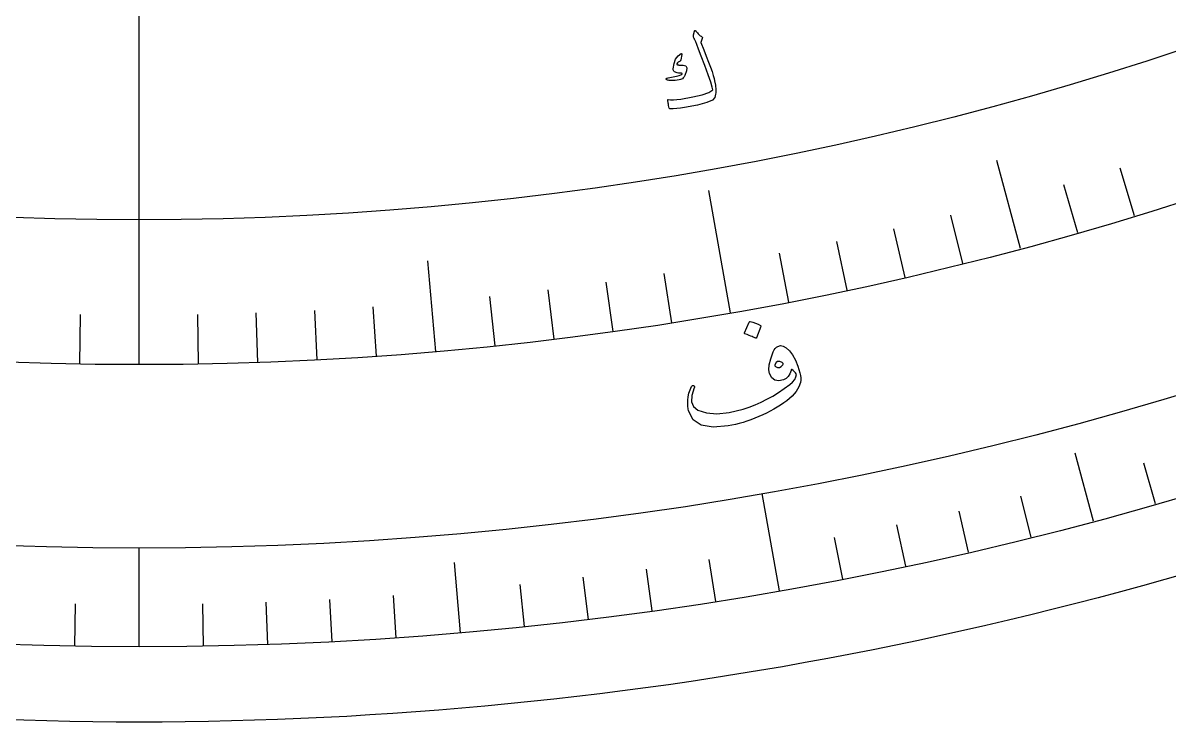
# Model space of a CAD drawing. Header units: millimetres. Extents: x -78 to 78, y -78 to 100.
# Drawn here: x -2.39 to 21.22, y -77.5 to -63.1 of the extents above; entities that cross this region are included whole.
import ezdxf

# ---------------------------------------------------------------- set-up
doc = ezdxf.new("R2010")
doc.units = ezdxf.units.MM
for name, color, linetype in [('CUT_OUTER', 1, 'Continuous'), ('ENGRAVE', 7, 'Continuous'), ('ENGRAVE_FINE', 8, 'Continuous'), ('TEXT', 5, 'Continuous')]:
    doc.layers.add(name, color=color, linetype=linetype)

msp = doc.modelspace()

# ---------------------------------------------------------------- linework, layer by layer
at = {"layer": 'CUT_OUTER'}
msp.add_lwpolyline([(21.5853, -74.4334), (21.1282, -74.5644), (20.6702, -74.6926), (20.2115, -74.8181), (19.7521, -74.9407), (19.2919, -75.0605), (18.831, -75.1774), (18.3693, -75.2916), (17.907, -75.4028), (17.444, -75.5113), (16.9803, -75.6169), (16.516, -75.7197), (16.0511, -75.8196), (15.5856, -75.9167), (15.1195, -76.0109), (14.6528, -76.1022), (14.1856, -76.1907), (13.7178, -76.2763), (13.2495, -76.359), (12.7808, -76.4389), (12.3115, -76.5159), (11.8418, -76.59), (11.3716, -76.6612), (10.901, -76.7295), (10.43, -76.795), (9.9586, -76.8575), (9.4868, -76.9172), (9.0147, -76.9739), (8.5422, -77.0278), (8.0694, -77.0788), (7.5963, -77.1268), (7.1229, -77.172), (6.6493, -77.2142), (6.1754, -77.2536), (5.7013, -77.29), (5.2269, -77.3235), (4.7524, -77.3542), (4.2776, -77.3819), (3.8027, -77.4066), (3.3277, -77.4285), (2.8526, -77.4475), (2.3773, -77.4635), (1.9019, -77.4767), (1.4265, -77.4869), (0.951, -77.4942), (0.4755, -77.4985), (0, -77.5), (-0.4755, -77.4985), (-0.951, -77.4942), (-1.4265, -77.4869), (-1.9019, -77.4767), (-2.3773, -77.4635), (-2.8526, -77.4475)], dxfattribs=at)
at = {"layer": 'ENGRAVE'}
for points in [[(0, -70.1375), (0, -61.6125)], [(18.1529, -67.7476), (17.6675, -65.936)], [(12.1792, -69.072), (11.7351, -66.5533)], [(6.1129, -69.8706), (5.9494, -68.0022)], [(19.6573, -73.3621), (19.2812, -71.9585)], [(13.1886, -74.7961), (12.8353, -72.7927)], [(0, -75.95), (0, -73.9156)], [(6.6195, -75.661), (6.4928, -74.2134)]]:
    msp.add_lwpolyline(points, dxfattribs=at)
for radius in [75.95, 75.95, 73.9156, 70.1375, 70.1375, 67.1538]:
    msp.add_circle((0, 0), radius, dxfattribs=at)
at = {"layer": 'ENGRAVE_FINE'}
for points in [[(20.5062, -67.0728), (20.2071, -66.0945)], [(19.3325, -67.4205), (19.0505, -66.4371)], [(16.9678, -68.0541), (16.7203, -67.0615)], [(15.7775, -68.3399), (15.5474, -67.3431)], [(14.5824, -68.6048), (14.3697, -67.6042)], [(13.3829, -68.8489), (13.1877, -67.8447)], [(9.7613, -69.4549), (9.6189, -68.4419)], [(10.9719, -69.274), (10.8119, -68.2636)], [(8.5476, -69.6147), (8.4229, -68.5993)], [(7.3314, -69.7533), (7.2244, -68.7359)], [(-1.2241, -70.1268), (-1.2062, -69.104)], [(1.2241, -70.1268), (1.2062, -69.104)], [(2.4478, -70.0948), (2.4121, -69.0724)], [(3.6707, -70.0414), (3.6172, -69.0198)], [(4.8925, -69.9666), (4.8212, -68.9461)], [(20.9347, -73.0078), (20.6943, -72.1697)], [(18.374, -73.694), (18.163, -72.848)], [(17.085, -74.0034), (16.8889, -73.1539)], [(15.7909, -74.2903), (15.6096, -73.4375)], [(14.4919, -74.5546), (14.3256, -73.6987)], [(10.5702, -75.2109), (10.4489, -74.3475)], [(11.8812, -75.0149), (11.7448, -74.1538)], [(9.256, -75.3839), (9.1497, -74.5185)], [(7.9389, -75.5339), (7.8478, -74.6668)], [(-1.3255, -75.9384), (-1.3103, -75.0667)], [(1.3255, -75.9384), (1.3103, -75.0667)], [(2.6506, -75.9037), (2.6202, -75.0324)], [(3.9749, -75.8459), (3.9293, -74.9752)], [(5.298, -75.765), (5.2372, -74.8952)]]:
    msp.add_lwpolyline(points, dxfattribs=at)
at = {"layer": 'TEXT'}
for points in [[(11.4702, -63.2701), (11.4844, -63.2885), (11.4988, -63.3058), (11.5135, -63.3219), (11.5285, -63.3368), (11.5439, -63.3506), (11.5598, -63.3632), (11.5762, -63.3746), (11.5931, -63.3847), (11.6, -63.3909), (11.6034, -63.399), (11.6033, -63.4089), (11.5997, -63.4207), (11.5764, -63.4837), (11.5743, -63.4904), (11.5729, -63.496), (11.5723, -63.5006), (11.5724, -63.504), (11.6312, -63.6519), (11.6834, -63.7858), (11.729, -63.9055), (11.768, -64.0112), (11.8002, -64.1027), (11.8254, -64.18), (11.8436, -64.243), (11.8548, -64.2918), (11.8719, -64.3845), (11.8756, -64.4143), (11.878, -64.4443), (11.879, -64.4748), (11.8785, -64.5057), (11.8765, -64.5369), (11.8729, -64.5686), (11.8676, -64.6007), (11.8607, -64.6332), (11.8116, -64.6886), (11.6908, -64.7419), (11.4982, -64.7929), (11.2337, -64.8409), (11.1505, -64.8523), (11.0731, -64.8607), (11.0017, -64.866), (10.9361, -64.8683), (10.9298, -64.8668), (10.925, -64.8638), (10.9217, -64.8594), (10.9198, -64.8535), (10.9132, -64.8247), (10.9074, -64.7985), (10.9024, -64.7748), (10.8981, -64.7537), (10.8947, -64.7349), (10.8919, -64.7181), (10.8899, -64.7035), (10.8885, -64.6909), (10.8882, -64.6837), (10.89, -64.6794), (10.894, -64.6779), (10.9003, -64.6791), (10.947, -64.685), (11.006, -64.6851), (11.0772, -64.6795), (11.1606, -64.6679), (11.4084, -64.6245), (11.6, -64.5783), (11.7355, -64.5298), (11.8148, -64.4792), (11.8041, -64.4216), (11.7732, -64.319), (11.7222, -64.1714), (11.6512, -63.9788), (11.5787, -63.7862), (11.5234, -63.6405), (11.4851, -63.5419), (11.4639, -63.4904), (11.4576, -63.4764), (11.4517, -63.4632), (11.4463, -63.451), (11.4412, -63.4397), (11.4366, -63.4294), (11.4324, -63.4203), (11.4287, -63.4123), (11.4254, -63.4054), (11.4193, -63.3902), (11.4161, -63.3753), (11.4159, -63.3605), (11.4186, -63.346), (11.4409, -63.2676), (11.443, -63.2622), (11.4455, -63.2585), (11.4486, -63.2563), (11.4522, -63.2558), (11.4571, -63.2575), (11.4617, -63.2604), (11.4661, -63.2646), (11.4702, -63.2701)], [(11.1651, -63.7312), (11.1687, -63.7311), (11.172, -63.732), (11.175, -63.7339), (11.1776, -63.7368), (11.1789, -63.7397), (11.1797, -63.7428), (11.18, -63.7463), (11.18, -63.7501), (11.1582, -63.8575), (11.1551, -63.8686), (11.1514, -63.8773), (11.1471, -63.8836), (11.1421, -63.8877), (11.1197, -63.8985), (11.1012, -63.9109), (11.0865, -63.9248), (11.0757, -63.9402), (11.0743, -63.9476), (11.0791, -63.9543), (11.0901, -63.9605), (11.1073, -63.966), (11.1185, -63.9679), (11.13, -63.9694), (11.1418, -63.9707), (11.1539, -63.9716), (11.1664, -63.9722), (11.1795, -63.9725), (11.1931, -63.9724), (11.2073, -63.972), (11.2585, -63.9837), (11.2811, -64.0221), (11.2748, -64.0873), (11.2397, -64.1794), (11.2235, -64.2077), (11.2068, -64.2306), (11.1896, -64.2479), (11.1719, -64.2596), (11.1517, -64.2676), (11.1229, -64.2745), (11.0857, -64.28), (11.0399, -64.2844), (11.0165, -64.2861), (10.9941, -64.2868), (10.9728, -64.2867), (10.9526, -64.2856), (10.9335, -64.284), (10.9155, -64.2822), (10.8988, -64.2801), (10.8832, -64.2779), (10.8732, -64.2743), (10.8657, -64.2696), (10.8607, -64.2638), (10.8582, -64.2567), (10.8581, -64.2491), (10.8608, -64.2431), (10.8661, -64.2389), (10.8742, -64.2365), (10.9003, -64.2302), (10.9299, -64.2236), (10.9631, -64.2166), (10.9998, -64.2092), (11.0684, -64.1954), (11.1215, -64.1819), (11.1591, -64.1689), (11.1812, -64.1564), (11.1839, -64.1536), (11.185, -64.1503), (11.1846, -64.1466), (11.1827, -64.1424), (11.1805, -64.14), (11.177, -64.1381), (11.1722, -64.1366), (11.1659, -64.1356), (11.1089, -64.1318), (11.0849, -64.1291), (11.0639, -64.124), (11.0458, -64.1163), (11.0307, -64.1063), (11.0173, -64.0937), (11.0082, -64.0798), (11.0036, -64.0648), (11.0033, -64.0485), (11.0192, -63.9354), (11.0515, -63.8448), (11.1001, -63.7768), (11.1651, -63.7312)], [(12.5675, -69.2607), (12.5703, -69.2566), (12.5746, -69.2537), (12.5806, -69.2519), (12.5881, -69.2513), (12.6445, -69.2634), (12.6988, -69.2809), (12.7509, -69.3037), (12.8009, -69.3318), (12.8062, -69.3365), (12.809, -69.3417), (12.8096, -69.3473), (12.8077, -69.3533), (12.719, -69.586), (12.7151, -69.5919), (12.7093, -69.5942), (12.7013, -69.593), (12.6914, -69.5882), (12.6827, -69.5841), (12.6692, -69.578), (12.6508, -69.57), (12.6274, -69.56), (12.5989, -69.5481), (12.5647, -69.5344), (12.525, -69.5188), (12.4798, -69.5013), (12.4736, -69.4981), (12.4702, -69.4945), (12.4694, -69.4903), (12.4714, -69.4857)], [(13.1558, -69.7612), (13.2092, -69.747), (13.2671, -69.7579), (13.3294, -69.794), (13.3962, -69.8551), (13.4616, -69.9388), (13.5192, -70.0425), (13.5691, -70.1662), (13.6113, -70.3099), (13.6231, -70.3627), (13.629, -70.4127), (13.6291, -70.4599), (13.6233, -70.5043), (13.5902, -70.5971), (13.5322, -70.6908), (13.4492, -70.7852), (13.3411, -70.8802), (13.2786, -70.9266), (13.2134, -70.9714), (13.1455, -71.0148), (13.075, -71.0565), (13.0016, -71.0967), (12.9252, -71.1355), (12.8458, -71.1727), (12.7634, -71.2084), (12.6802, -71.242), (12.5985, -71.273), (12.5182, -71.3013), (12.4394, -71.3269), (12.3618, -71.3497), (12.2854, -71.3695), (12.21, -71.3865), (12.1358, -71.4004), (11.8209, -71.4275), (11.5794, -71.3843), (11.4118, -71.2715), (11.3178, -71.0896), (11.3088, -71.0453), (11.3033, -70.994), (11.3013, -70.9359), (11.3028, -70.8708), (11.3105, -70.7983), (11.3258, -70.7268), (11.3485, -70.6561), (11.3787, -70.5864), (11.3836, -70.5782), (11.3898, -70.5718), (11.3974, -70.5674), (11.4063, -70.5649), (11.4153, -70.5647), (11.4229, -70.5672), (11.4292, -70.5724), (11.4342, -70.5803), (11.4374, -70.5893), (11.4385, -70.598), (11.4373, -70.6063), (11.4341, -70.6143), (11.3834, -70.7732), (11.3787, -70.9026), (11.4203, -71.0026), (11.5083, -71.0731), (11.6873, -71.1323), (11.9027, -71.1487), (12.1542, -71.1221), (12.4414, -71.0522), (12.5655, -71.0115), (12.6887, -70.9644), (12.8107, -70.9108), (12.9316, -70.8508), (13.0512, -70.7844), (13.1693, -70.7116), (13.2858, -70.6324), (13.4008, -70.547), (13.4607, -70.4955), (13.5035, -70.444), (13.5292, -70.3925), (13.5378, -70.3412), (13.5218, -70.31), (13.5009, -70.2827), (13.4751, -70.2591), (13.4444, -70.2393), (13.4411, -70.2387), (13.4377, -70.2413), (13.4342, -70.2472), (13.4306, -70.2562), (13.4034, -70.3273), (13.3683, -70.3835), (13.3253, -70.4248), (13.2745, -70.4512), (13.1763, -70.471), (13.0951, -70.4562), (13.031, -70.4069), (12.9839, -70.3231), (12.9699, -70.244), (12.9782, -70.1426), (13.0087, -70.0189), (13.0613, -69.873), (13.0796, -69.8359), (13.1014, -69.8049), (13.1268, -69.78), (13.1558, -69.7612)], [(13.259, -70.1435), (13.2667, -70.1292), (13.2673, -70.1163), (13.2607, -70.1047), (13.2469, -70.0945), (13.1949, -70.0733), (13.1526, -70.0738), (13.12, -70.0959), (13.0971, -70.1397), (13.0953, -70.1522), (13.0964, -70.1626), (13.1003, -70.1712), (13.107, -70.1778), (13.1498, -70.195), (13.1895, -70.1951), (13.2259, -70.1779), (13.259, -70.1435)]]:
    msp.add_lwpolyline(points, close=True, dxfattribs=at)

doc.saveas('drawing.dxf')
